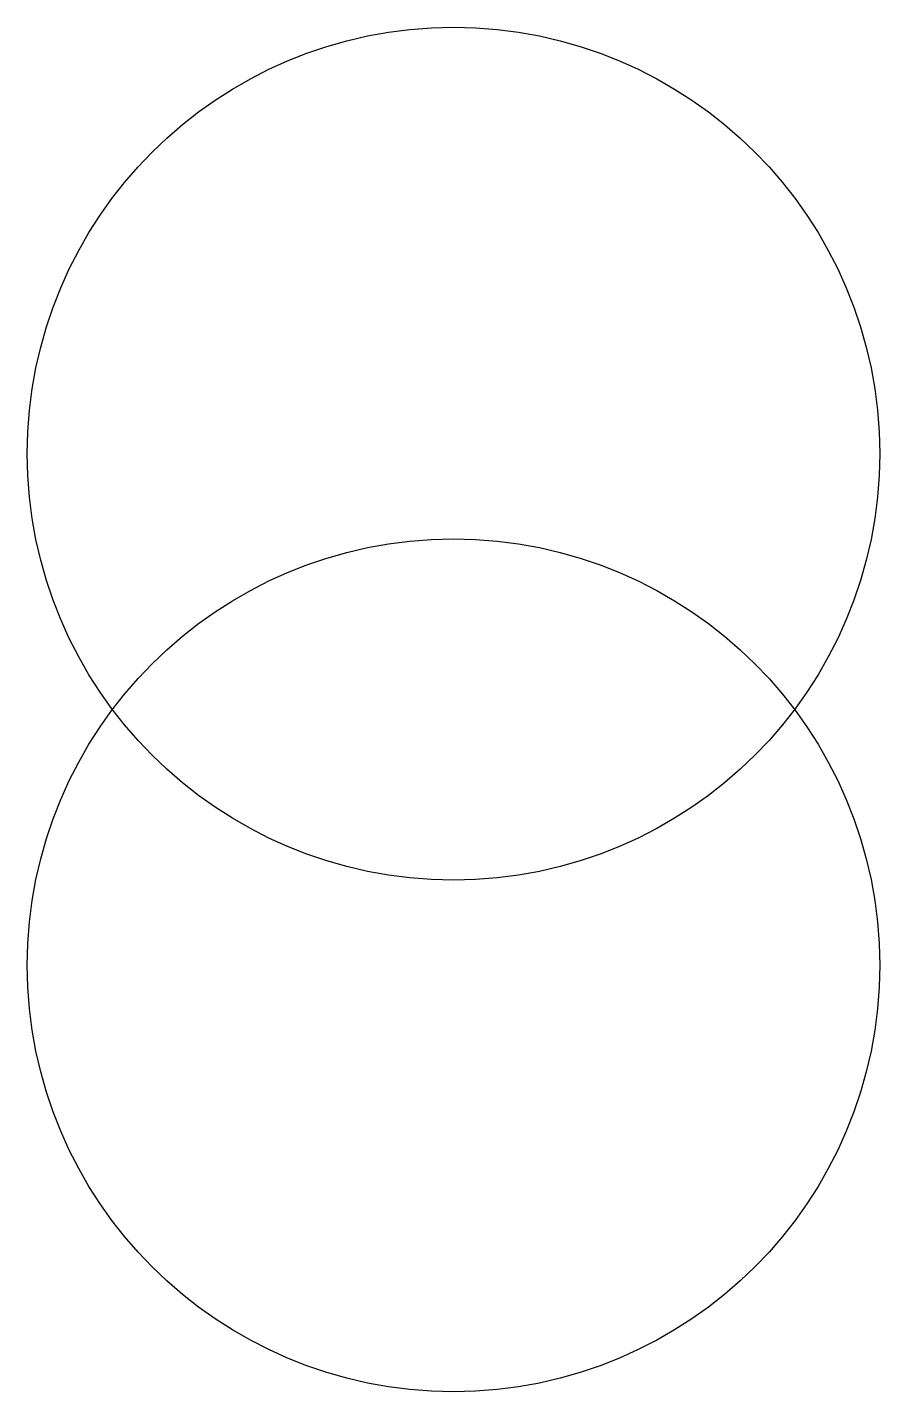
# Model space of a CAD drawing. Header units: millimetres. Extents: x -2935.027 to -2934.652, y 3704.655 to 3705.255.
import ezdxf

# ---------------------------------------------------------------- set-up
doc = ezdxf.new("R2010")
doc.units = ezdxf.units.MM
doc.header["$LTSCALE"] = 10
doc.layers.add('Ele_diagramas', color=2, linetype='Continuous')

msp = doc.modelspace()

# ---------------------------------------------------------------- linework, layer by layer
at = {"layer": 'Ele_diagramas', "color": 3}
for centre in [(-2934.83949, 3705.06746), (-2934.83949, 3704.84246)]:
    msp.add_circle(centre, 0.1875, dxfattribs=at)

doc.saveas('drawing.dxf')
